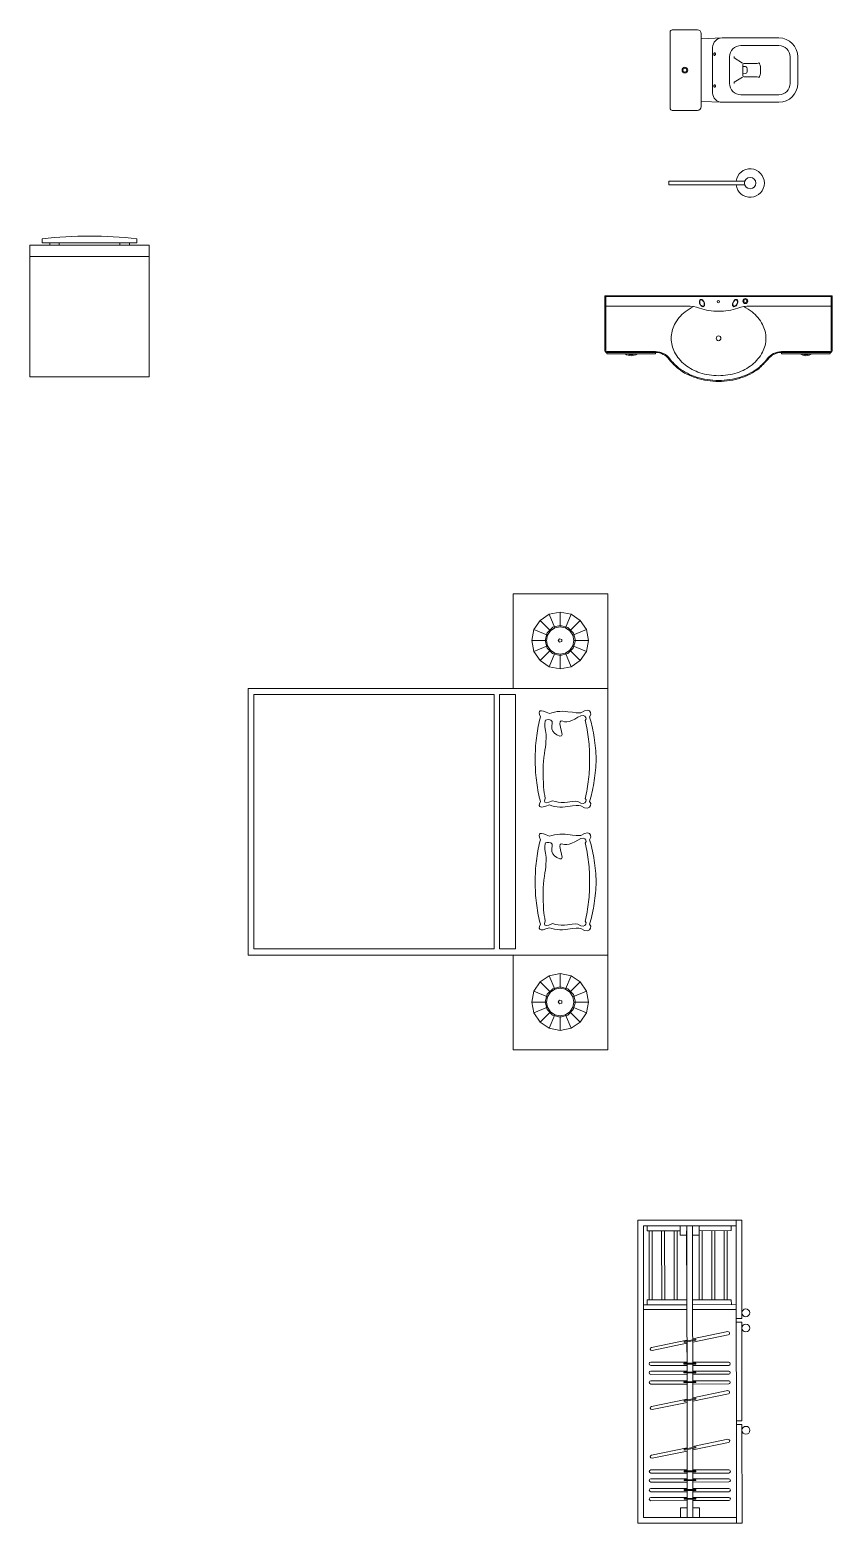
# Model space of a CAD drawing. Header units: centimetres. Extents: x 35234 to 67506, y -7058 to -4021.
# Drawn here: x 51433 to 51857, y -6113 to -5324 of the extents above; entities that cross this region are included whole.
import ezdxf

# ---------------------------------------------------------------- set-up
doc = ezdxf.new("R2010")
doc.units = ezdxf.units.CM
doc.header["$LTSCALE"] = 0.3
doc.layers.add('Blocos', color=242, linetype='Continuous', lineweight=5)

# ---------------------------------------------------------------- blocks, each defined once
blk = doc.blocks.new('geladeira')
at = {"layer": 'Blocos'}
for p, q in [((-25, 72.78), (-25, 70.78)), ((25, 70.78), (25, 72.78)), ((-21, 69.5), (-31.55, 69.5)), ((-31.55, 69.5), (-31.55, 0)), ((31.55, 63.5), (-31.55, 63.5)), ((-25, 70.78), (-21, 70.78)), ((-16, 70.78), (-21, 70.78)), ((-21, 70.78), (-21, 69.5)), ((-16, 69.5), (-21, 69.5)), ((-16, 69.5), (-16, 70.78)), ((-16, 70.78), (16, 70.78)), ((16, 69.5), (-16, 69.5)), ((21, 70.78), (16, 70.78)), ((16, 70.78), (16, 69.5)), ((21, 69.5), (16, 69.5)), ((21, 69.5), (21, 70.78)), ((21, 70.78), (25, 70.78)), ((31.55, 69.5), (21, 69.5)), ((31.55, 0), (31.55, 69.5)), ((-31.55, 0), (31.55, 0))]:
    blk.add_line(p, q, dxfattribs=at)
blk.add_arc((0, -134.84), 209.12, 83.134, 96.866, dxfattribs=at)
blk = doc.blocks.new('pia_banheiro')
at = {"layer": 'Blocos'}
for p, q in [((-60, -29), (-60, 0)), ((-60, 0), (60, 0)), ((60, 0), (60, -29)), ((-59.5, -29), (-59.5, -0.5)), ((-59.5, -0.5), (59.5, -0.5)), ((-59.5, -5.5), (-16.56, -5.5)), ((16.56, -5.5), (59.5, -5.5)), ((59.5, -29), (59.5, -0.5)), ((-59, -29.5), (-33.32, -29.5)), ((-59, -30), (-33.32, -30)), ((-59, -30.7), (-59, -30)), ((-49.3, -30.7), (-59, -30.7)), ((-49.3, -30.7), (-48.32, -30.7)), ((-48.32, -30.7), (-44, -30.7)), ((-44, -30.7), (-43.02, -30.7)), ((-33.32, -30.7), (-43.02, -30.7)), ((-33.32, -30), (-33.32, -30.7)), ((33.32, -29.5), (59, -29.5)), ((33.32, -30.7), (33.32, -30)), ((33.32, -30), (59, -30)), ((43.02, -30.7), (33.32, -30.7)), ((43.02, -30.7), (44, -30.7)), ((44, -30.7), (48.32, -30.7)), ((48.32, -30.7), (49.3, -30.7)), ((59, -30.7), (49.3, -30.7)), ((59, -30), (59, -30.7))]:
    blk.add_line(p, q, dxfattribs=at)
for centre, radius in [((-0.14, -3.19), 0.653), ((14.15, -2.83), 1.31), ((14.15, -2.83), 0.805), ((0, -22.5), 1.25)]:
    blk.add_circle(centre, radius, dxfattribs=at)
for centre, radius, start, end in [((-1.9, -28.54), 25.47, 116.59333, 128.28041), ((-16.56, -25.5), 20, 71.27584, 90), ((-7.89, -3.21), 2.26, 172.93352, 190.08686), ((-8.65, -3.12), 1.5, 148.49976, 172.93352), ((0, 23.35), 31.58, 251.27584, 270), ((-6.84, -3.02), 3.33, 190.08686, 204.21011), ((-7.89, -3.21), 2.06, 172.93352, 190.08686), ((-8.65, -3.12), 1.3, 148.49976, 172.93352), ((-9.27, -2.74), 0.772, 114.21011, 148.49976), ((-6.84, -3.02), 3.13, 190.08686, 204.21011), ((-6.84, -3.02), 3.33, 204.21011, 218.33336), ((-9.27, -2.74), 0.572, 114.21011, 148.49976), ((-6.84, -3.02), 3.13, 204.21011, 218.33336), ((-9.27, -2.74), 0.772, 79.92046, 114.21011), ((-9.27, -2.74), 0.572, 79.92046, 114.21011), ((-7.68, -3.69), 2.26, 218.33336, 235.4867), ((-7.68, -3.69), 2.06, 218.33336, 235.4867), ((-9.4, -3.45), 1.3, 55.4867, 79.92046), ((-9.4, -3.45), 1.5, 55.4867, 79.92046), ((-8.11, -4.31), 1.5, 235.4867, 259.92046), ((-8.11, -4.31), 1.3, 235.4867, 259.92046), ((-9.83, -4.08), 2.06, 38.33336, 55.4867), ((-9.83, -4.08), 2.26, 38.33336, 55.4867), ((-8.24, -5.03), 0.772, 259.92046, 294.21011), ((-8.24, -5.03), 0.572, 259.92046, 294.21011), ((-10.67, -4.74), 3.13, 24.21011, 38.33336), ((-10.67, -4.74), 3.33, 24.21011, 38.33336), ((-8.24, -5.03), 0.572, 294.21011, 328.49976), ((-8.24, -5.03), 0.772, 294.21011, 328.49976), ((-10.67, -4.74), 3.13, 10.08686, 24.21011), ((-8.86, -4.65), 1.3, 328.49976, 352.93352), ((-10.67, -4.74), 3.33, 10.08686, 24.21011), ((-9.62, -4.56), 2.06, 352.93352, 10.08686), ((-8.86, -4.65), 1.5, 328.49976, 352.93352), ((-9.62, -4.56), 2.26, 352.93352, 10.08686), ((0, 23.35), 31.58, 270, 288.72416), ((9.62, -4.56), 2.26, 169.91314, 187.06648), ((8.86, -4.65), 1.5, 187.06648, 211.50024), ((10.67, -4.74), 3.33, 155.78989, 169.91314), ((9.62, -4.56), 2.06, 169.91314, 187.06648), ((8.86, -4.65), 1.3, 187.06648, 211.50024), ((8.24, -5.03), 0.772, 211.50024, 245.78989), ((10.67, -4.74), 3.13, 155.78989, 169.91314), ((10.67, -4.74), 3.33, 141.66664, 155.78989), ((8.24, -5.03), 0.572, 211.50024, 245.78989), ((10.67, -4.74), 3.13, 141.66664, 155.78989), ((8.24, -5.03), 0.772, 245.78989, 280.07954), ((8.24, -5.03), 0.572, 245.78989, 280.07954), ((9.83, -4.08), 2.26, 124.5133, 141.66664), ((9.83, -4.08), 2.06, 124.5133, 141.66664), ((8.11, -4.31), 1.3, 280.07954, 304.5133), ((8.11, -4.31), 1.5, 280.07954, 304.5133), ((9.4, -3.45), 1.5, 100.07954, 124.5133), ((9.4, -3.45), 1.3, 100.07954, 124.5133), ((7.68, -3.69), 2.06, 304.5133, 321.66664), ((7.68, -3.69), 2.26, 304.5133, 321.66664), ((9.27, -2.74), 0.772, 65.78989, 100.07954), ((9.27, -2.74), 0.572, 65.78989, 100.07954), ((6.84, -3.02), 3.13, 321.66664, 335.78989), ((6.84, -3.02), 3.33, 321.66664, 335.78989), ((9.27, -2.74), 0.572, 31.50024, 65.78989), ((9.27, -2.74), 0.772, 31.50024, 65.78989), ((6.84, -3.02), 3.13, 335.78989, 349.91314), ((8.65, -3.12), 1.3, 7.06648, 31.50024), ((6.84, -3.02), 3.33, 335.78989, 349.91314), ((7.89, -3.21), 2.06, 349.91314, 7.06648), ((8.65, -3.12), 1.5, 7.06648, 31.50024), ((7.89, -3.21), 2.26, 349.91314, 7.06648), ((16.56, -25.5), 20, 90, 108.72416), ((1.9, -28.54), 25.47, 51.71959, 63.40667), ((-9.29, -22.5), 15.71, 152.30708, 180), ((-4.81, -24.85), 20.77, 128.28041, 152.30708), ((4.81, -24.85), 20.77, 27.69292, 51.71959), ((9.29, -22.5), 15.71, 0, 27.69292), ((-9.29, -22.5), 15.71, 180, 207.69292), ((9.29, -22.5), 15.71, 332.30708, 0), ((-59, -29), 1, 180, 270), ((-59, -29), 0.5, 180, 270), ((-46.16, -26.27), 5.43, 234.67414, 305.32586), ((-46.16, -26.28), 4.92, 243.95602, 296.04398), ((-33.32, -39), 9.5, 36.44504, 90), ((-33.32, -39), 9, 36.44504, 90), ((-4.81, -20.15), 20.77, 207.69292, 231.71959), ((4.81, -20.15), 20.77, 308.28041, 332.30708), ((33.32, -39), 9.5, 90, 143.55496), ((33.32, -39), 9, 90, 143.55496), ((46.16, -26.24), 5.45, 234.87015, 305.12985), ((46.16, -26.28), 4.92, 243.95602, 296.04398), ((59, -29), 1, 270, 0), ((59, -29), 0.5, 270, 0), ((-4.41, -17.13), 27.25, 217.32816, 231.94241), ((-6.51, -19.2), 23.83, 216.44504, 232.82553), ((-4.2, -17.16), 27.35, 231.54883, 253.83845), ((-2.57, -14), 30.35, 232.82553, 252.56175), ((-1.9, -16.46), 25.47, 231.71959, 251.89762), ((1.9, -16.46), 25.47, 288.10238, 308.28041), ((2.57, -14), 30.35, 287.43825, 307.17447), ((3.03, -14.9), 29.86, 287.10872, 307.504), ((6.51, -19.2), 23.83, 307.17447, 323.55496), ((-180, 164.96), 286.21, 314.67078, 316.05865), ((0, -5.82), 39.43, 252.56175, 270), ((0, -5.82), 38.93, 252.56175, 270), ((0, -10.65), 31.58, 251.89762, 270), ((0, -10.65), 31.58, 270, 288.10238), ((0, -5.82), 38.93, 270, 287.43825), ((0.15, -6.8), 38.45, 269.77463, 287.66362)]:
    blk.add_arc(centre, radius, start, end, dxfattribs=at)
blk = doc.blocks.new('chuveiro')
at = {"layer": 'Blocos'}
for p, q in [((35.57, 1), (0, 1)), ((0, 1), (0, -1)), ((35.57, 1), (40.17, 1)), ((0, -1), (35.57, -1)), ((35.57, -1), (40.17, -1))]:
    blk.add_line(p, q, dxfattribs=at)
blk.add_circle((43, 0), 3, dxfattribs=at)
blk.add_arc((43, 0), 7.5, 187.66226, 172.33774, dxfattribs=at)
blk = doc.blocks.new('vaso_sanitário')
at = {"layer": 'Blocos'}
for p, q in [((0, 20.05), (0, -20.05)), ((14.5, 21.25), (1.2, 21.25)), ((16.5, 19.25), (16.5, -19.25)), ((16.5, 16.51), (27.5, 17)), ((27.5, 17), (57.5, 17)), ((22.5, 0), (22.5, 12)), ((37.5, 13), (57.5, 13)), ((22.5, 0), (22.5, -12)), ((31.5, 0), (31.5, 7)), ((31.5, 0), (31.5, -7)), ((33.88, 6.44), (33.88, 7.13)), ((38.27, 3.68), (33.88, 6.44)), ((38.46, 0), (38.46, 2.98)), ((39.96, 1.86), (38.46, 1.98)), ((38.46, 0), (38.46, -2.98)), ((45.47, 3.48), (38.96, 3.48)), ((63.5, 7), (63.5, 0)), ((63.5, -7), (63.5, 0)), ((67.5, 7), (67.5, 0)), ((67.5, -7), (67.5, 0)), ((38.27, -3.68), (33.88, -6.44)), ((33.88, -6.44), (33.88, -7.13)), ((39.96, -1.86), (38.46, -1.98)), ((45.47, -3.48), (38.96, -3.48)), ((37.5, -13), (57.5, -13)), ((14.5, -21.25), (1.2, -21.25)), ((16.5, -16.51), (27.5, -17)), ((27.5, -17), (57.5, -17))]:
    blk.add_line(p, q, dxfattribs=at)
for radius in [1.5, 1]:
    blk.add_circle((7.85, 0), radius, dxfattribs=at)
for centre, radius, start, end in [((1.2, 20.05), 1.2, 90, 180), ((14.5, 19.25), 2, 0, 90), ((27.5, 12), 5, 90, 180), ((57.5, 7), 10, 0, 90), ((24.1, 8.44), 0.967, 164.56292, 180), ((24.1, 8.44), 0.967, 180, 195.43708), ((23.84, 8.51), 0.694, 146.30994, 164.56292), ((23.84, 8.36), 0.694, 195.43708, 213.69006), ((23.67, 8.62), 0.493, 121.85353, 146.30994), ((23.67, 8.25), 0.493, 213.69006, 238.14647), ((23.57, 8.79), 0.294, 90, 121.85353), ((23.57, 8.79), 0.294, 58.14647, 90), ((23.46, 8.62), 0.493, 33.69006, 58.14647), ((23.46, 8.25), 0.493, 301.85353, 326.30994), ((23.29, 8.51), 0.694, 15.43708, 33.69006), ((23.29, 8.36), 0.694, 326.30994, 344.56292), ((23.03, 8.44), 0.967, 0, 15.43708), ((23.03, 8.44), 0.967, 344.56292, 360), ((37.5, 7), 6, 90, 180), ((57.5, 7), 6, 0, 90), ((23.57, 8.08), 0.294, 238.14647, 270), ((23.57, 8.08), 0.294, 270, 301.85353), ((38.96, 2.98), 0.5, 90, 180), ((39.87, 1.19), 0.67, 14.1141, 81.87895), ((35.32, -0.45), 5.5, 4.68496, 19.1599), ((35.32, 0.45), 5.5, 340.8401, 355.31504), ((45.3, 6.95), 3.47, 272.82366, 292.69005), ((46.83, 3.29), 0.5, 13.94246, 112.69005), ((36.28, -0.19), 11.61, 0.91585, 18.02033), ((36.28, 0.19), 11.61, 341.97967, 359.08415), ((23.67, -8.25), 0.493, 121.85353, 146.30994), ((23.57, -8.08), 0.294, 90, 121.85353), ((23.57, -8.08), 0.294, 58.14647, 90), ((23.46, -8.25), 0.493, 33.69006, 58.14647), ((37.5, -7), 6, 180, 270), ((38.96, -2.98), 0.5, 180, 270), ((39.87, -1.19), 0.67, 278.12105, 345.8859), ((45.3, -6.95), 3.47, 67.30995, 87.17634), ((46.83, -3.29), 0.5, 247.30995, 346.05754), ((57.5, -7), 10, 270, 0), ((57.5, -7), 6, 270, 0), ((27.5, -12), 5, 180, 270), ((24.1, -8.44), 0.967, 164.56292, 180), ((24.1, -8.44), 0.967, 180, 195.43708), ((23.84, -8.36), 0.694, 146.30994, 164.56292), ((23.84, -8.51), 0.694, 195.43708, 213.69006), ((23.67, -8.62), 0.493, 213.69006, 238.14647), ((23.57, -8.79), 0.294, 238.14647, 270), ((23.57, -8.79), 0.294, 270, 301.85353), ((23.46, -8.62), 0.493, 301.85353, 326.30994), ((23.29, -8.36), 0.694, 15.43708, 33.69006), ((23.29, -8.51), 0.694, 326.30994, 344.56292), ((23.03, -8.44), 0.967, 0, 15.43708), ((23.03, -8.44), 0.967, 344.56292, 360), ((1.2, -20.05), 1.2, 180, 270), ((14.5, -19.25), 2, 270, 0)]:
    blk.add_arc(centre, radius, start, end, dxfattribs=at)
blk = doc.blocks.new('cama_casal')
at = {"layer": 'Blocos'}
for p, q in [((-50, 120.45), (-50, 70.45)), ((0, 120.45), (-50, 120.45)), ((0, 70.45), (0, 120.45)), ((-190, 70.45), (0, 70.45)), ((-190, -70.45), (-190, 70.45)), ((-60.04, 67.14), (-186.94, 67.14)), ((-186.94, 67.14), (-186.94, -67.14)), ((-60.04, -67.14), (-60.04, 67.14)), ((-48.73, 67.14), (-57.17, 67.14)), ((-57.17, 67.14), (-57.17, -67.14)), ((-50, 70.45), (0, 70.45)), ((-48.73, -67.14), (-48.73, 67.14)), ((0, 70.45), (0, -70.45)), ((-36.07, 58.2), (-36.21, 57.55)), ((-36.21, 57.55), (-36.03, 56.61)), ((-35.64, 58.57), (-36.07, 58.2)), ((-36.03, 56.61), (-35.55, 55.37)), ((-35.55, 55.37), (-35.86, 54.19)), ((-34.89, 58.65), (-35.64, 58.57)), ((-33.84, 58.44), (-34.89, 58.65)), ((-32.47, 57.95), (-33.84, 58.44)), ((-30.8, 57.18), (-32.47, 57.95)), ((-29.48, 57.61), (-30.8, 57.18)), ((-28.13, 57.95), (-29.48, 57.61)), ((-26.76, 58.18), (-28.13, 57.95)), ((-25.36, 58.31), (-26.76, 58.18)), ((-23.93, 58.35), (-25.36, 58.31)), ((-22.48, 58.28), (-23.93, 58.35)), ((-20.99, 58.12), (-22.48, 58.28)), ((-18.6, 57.8), (-20.99, 58.12)), ((-16.67, 57.6), (-18.6, 57.8)), ((-15.18, 57.52), (-16.67, 57.6)), ((-15.74, 55.18), (-14.2, 56)), ((-14.12, 57.56), (-15.18, 57.52)), ((-14.2, 56), (-12.95, 56.2)), ((-12.25, 58.66), (-14.12, 57.56)), ((-12.95, 56.2), (-12, 55.81)), ((-10.75, 58.99), (-12.25, 58.66)), ((-12, 55.81), (-11.48, 55.13)), ((-9.62, 58.56), (-10.75, 58.99)), ((-9.02, 57.69), (-9.62, 58.56)), ((-9.56, 55.37), (-8.99, 56.61)), ((-9.23, 54.25), (-9.56, 55.37)), ((-8.99, 56.61), (-9.02, 57.69)), ((-37.14, 48.05), (-37.34, 46.77)), ((-36.92, 49.31), (-37.14, 48.05)), ((-36.68, 50.56), (-36.92, 49.31)), ((-36.43, 51.79), (-36.68, 50.56)), ((-36.15, 53), (-36.43, 51.79)), ((-35.86, 54.19), (-36.15, 53)), ((-33.22, 51.81), (-32.99, 53.18)), ((-33.17, 50.16), (-33.22, 51.81)), ((-32.86, 48.25), (-33.17, 50.16)), ((-32.99, 53.18), (-32.78, 53.67)), ((-32.55, 46.18), (-32.86, 48.25)), ((-32.78, 53.67), (-32.14, 53.9)), ((-32.14, 53.9), (-31.05, 53.93)), ((-31.05, 53.93), (-30.02, 53.64)), ((-30.02, 53.64), (-29.42, 53.02)), ((-29.3, 52.06), (-29.56, 50.53)), ((-29.56, 50.53), (-29.45, 49.16)), ((-29.45, 49.16), (-28.97, 47.94)), ((-29.42, 53.02), (-29.3, 52.06)), ((-28.97, 47.94), (-28.1, 46.87)), ((-25.24, 51.7), (-25.11, 52.78)), ((-25, 50), (-25.24, 51.7)), ((-25.11, 52.78), (-24.61, 53.23)), ((-24.37, 47.68), (-25, 50)), ((-24.61, 53.23), (-23.74, 53.06)), ((-24.11, 46.14), (-24.37, 47.68)), ((-23.74, 53.06), (-22.79, 52.8)), ((-22.79, 52.8), (-21.68, 52.79)), ((-21.68, 52.79), (-20.42, 53.02)), ((-20.42, 53.02), (-19.01, 53.49)), ((-19.01, 53.49), (-17.45, 54.21)), ((-17.45, 54.21), (-15.74, 55.18)), ((-11.45, 54.36), (-11.93, 53.56)), ((-11.93, 53.56), (-11.64, 52.33)), ((-11.64, 52.33), (-11.36, 51.11)), ((-11.48, 55.13), (-11.45, 54.36)), ((-11.36, 51.11), (-11.11, 49.87)), ((-11.11, 49.87), (-10.88, 48.62)), ((-10.88, 48.62), (-10.66, 47.37)), ((-10.66, 47.37), (-10.47, 46.11)), ((-8.91, 53.11), (-9.23, 54.25)), ((-8.6, 51.95), (-8.91, 53.11)), ((-8.32, 50.76), (-8.6, 51.95)), ((-8.05, 49.55), (-8.32, 50.76)), ((-7.79, 48.31), (-8.05, 49.55)), ((-7.55, 47.05), (-7.79, 48.31)), ((-38.06, 40.13), (-38.14, 38.75)), ((-37.95, 41.49), (-38.06, 40.13)), ((-37.83, 42.84), (-37.95, 41.49)), ((-37.68, 44.17), (-37.83, 42.84)), ((-37.52, 45.48), (-37.68, 44.17)), ((-37.34, 46.77), (-37.52, 45.48)), ((-33.13, 37.82), (-32.9, 39.44)), ((-32.9, 39.44), (-32.73, 40.96)), ((-32.73, 40.96), (-32.61, 42.37)), ((-32.61, 42.37), (-32.47, 44.23)), ((-32.47, 44.23), (-32.55, 46.18)), ((-28.1, 46.87), (-26.87, 45.93)), ((-26.87, 45.93), (-25.37, 45.27)), ((-25.37, 45.27), (-24.45, 45.33)), ((-24.45, 45.33), (-24.11, 46.14)), ((-10.47, 46.11), (-10.29, 44.84)), ((-10.29, 44.84), (-10.14, 43.57)), ((-10.14, 43.57), (-10, 42.28)), ((-10, 42.28), (-9.88, 40.99)), ((-9.88, 40.99), (-9.78, 39.69)), ((-9.78, 39.69), (-9.7, 38.38)), ((-7.33, 45.76), (-7.55, 47.05)), ((-7.12, 44.45), (-7.33, 45.76)), ((-6.93, 43.11), (-7.12, 44.45)), ((-6.76, 41.75), (-6.93, 43.11)), ((-6.6, 40.36), (-6.76, 41.75)), ((-6.46, 38.95), (-6.6, 40.36)), ((-38.29, 34.51), (-38.3, 33.06)), ((-38.3, 33.06), (-38.29, 31.61)), ((-38.26, 35.94), (-38.29, 34.51)), ((-38.29, 31.61), (-38.26, 30.17)), ((-38.21, 37.35), (-38.26, 35.94)), ((-38.14, 38.75), (-38.21, 37.35)), ((-34.05, 30.13), (-33.99, 31.92)), ((-33.99, 31.92), (-33.78, 33.92)), ((-33.78, 33.92), (-33.43, 36.13)), ((-33.43, 36.13), (-33.13, 37.82)), ((-9.7, 38.38), (-9.64, 37.07)), ((-9.64, 37.07), (-9.59, 35.74)), ((-9.59, 35.74), (-9.57, 34.41)), ((-9.57, 31.71), (-9.59, 30.36)), ((-9.57, 34.41), (-9.56, 33.06)), ((-9.56, 33.06), (-9.57, 31.71)), ((-6.33, 37.52), (-6.46, 38.95)), ((-6.23, 36.06), (-6.33, 37.52)), ((-6.13, 34.57), (-6.23, 36.06)), ((-6.23, 30.09), (-6.13, 31.57)), ((-6.06, 33.06), (-6.13, 34.57)), ((-6.13, 31.57), (-6.06, 33.06)), ((-38.26, 30.17), (-38.21, 28.75)), ((-38.21, 28.75), (-38.14, 27.34)), ((-38.14, 27.34), (-38.06, 25.96)), ((-38.06, 25.96), (-37.95, 24.59)), ((-37.95, 24.59), (-37.83, 23.24)), ((-34.05, 28.55), (-34.05, 30.13)), ((-34.05, 27), (-34.05, 28.55)), ((-34.04, 25.49), (-34.05, 27)), ((-34.03, 24), (-34.04, 25.49)), ((-34.01, 22.55), (-34.03, 24)), ((-10, 23.76), (-10.14, 22.46)), ((-9.88, 25.06), (-10, 23.76)), ((-9.78, 26.38), (-9.88, 25.06)), ((-9.7, 27.7), (-9.78, 26.38)), ((-9.64, 29.03), (-9.7, 27.7)), ((-9.59, 30.36), (-9.64, 29.03)), ((-6.93, 23.06), (-6.76, 24.42)), ((-6.76, 24.42), (-6.6, 25.8)), ((-6.6, 25.8), (-6.46, 27.21)), ((-6.46, 27.21), (-6.33, 28.64)), ((-6.33, 28.64), (-6.23, 30.09)), ((-37.83, 23.24), (-37.68, 21.91)), ((-37.68, 21.91), (-37.52, 20.59)), ((-37.52, 20.59), (-37.34, 19.29)), ((-37.34, 19.29), (-37.14, 18.02)), ((-37.14, 18.02), (-36.92, 16.75)), ((-36.92, 16.75), (-36.68, 15.51)), ((-33.99, 21.13), (-34.01, 22.55)), ((-33.94, 19.71), (-33.99, 21.13)), ((-33.84, 18.28), (-33.94, 19.71)), ((-33.7, 16.82), (-33.84, 18.28)), ((-33.51, 15.34), (-33.7, 16.82)), ((-11.11, 16.07), (-11.36, 14.82)), ((-10.88, 17.34), (-11.11, 16.07)), ((-10.66, 18.61), (-10.88, 17.34)), ((-10.47, 19.88), (-10.66, 18.61)), ((-10.29, 21.17), (-10.47, 19.88)), ((-10.14, 22.46), (-10.29, 21.17)), ((-8.32, 15.37), (-8.05, 16.6)), ((-8.05, 16.6), (-7.79, 17.84)), ((-7.79, 17.84), (-7.55, 19.11)), ((-7.55, 19.11), (-7.33, 20.41)), ((-7.33, 20.41), (-7.12, 21.72)), ((-7.12, 21.72), (-6.93, 23.06)), ((-36.68, 15.51), (-36.43, 14.28)), ((-36.43, 14.28), (-36.15, 13.07)), ((-36.15, 13.07), (-35.86, 11.87)), ((-36.03, 9.49), (-36.12, 8.6)), ((-36.12, 8.6), (-35.83, 8.04)), ((-35.55, 10.7), (-36.03, 9.49)), ((-35.86, 11.87), (-35.55, 10.7)), ((-35.83, 8.04), (-35.16, 7.78)), ((-34.09, 7.84), (-32.64, 8.21)), ((-33.28, 13.84), (-33.51, 15.34)), ((-33.35, 11.04), (-32.99, 12.32)), ((-33.15, 10.29), (-33.35, 11.04)), ((-32.99, 12.32), (-33.28, 13.84)), ((-32.38, 10.04), (-33.15, 10.29)), ((-32.64, 8.21), (-30.8, 8.88)), ((-31.04, 10.31), (-32.38, 10.04)), ((-29.12, 11.07), (-31.04, 10.31)), ((-30.8, 8.88), (-29.48, 8.46)), ((-30.8, 8.88), (-30.8, 8.88)), ((-29.48, 8.46), (-28.13, 8.13)), ((-27.63, 10.63), (-29.12, 11.07)), ((-28.13, 8.13), (-26.76, 7.92)), ((-26.1, 10.35), (-27.63, 10.63)), ((-26.76, 7.92), (-25.36, 7.8)), ((-24.53, 10.23), (-26.1, 10.35)), ((-22.91, 10.26), (-24.53, 10.23)), ((-21.24, 10.45), (-22.91, 10.26)), ((-22.48, 7.88), (-20.99, 8.07)), ((-18.76, 10.76), (-21.24, 10.45)), ((-20.99, 8.07), (-18.6, 8.39)), ((-16.93, 10.84), (-18.76, 10.76)), ((-18.6, 8.39), (-16.67, 8.57)), ((-15.74, 10.7), (-16.93, 10.84)), ((-16.67, 8.57), (-15.18, 8.62)), ((-14.2, 9.91), (-15.74, 10.7)), ((-15.18, 8.62), (-14.12, 8.51)), ((-12.95, 9.69), (-14.2, 9.91)), ((-14.12, 8.51), (-12.25, 7.45)), ((-12, 10.07), (-12.95, 9.69)), ((-11.48, 10.78), (-12, 10.07)), ((-11.64, 13.57), (-11.93, 12.32)), ((-11.93, 12.32), (-11.45, 11.53)), ((-11.36, 14.82), (-11.64, 13.57)), ((-11.45, 11.53), (-11.48, 10.78)), ((-9.62, 7.7), (-9.02, 8.63)), ((-9.56, 10.7), (-9.23, 11.83)), ((-8.99, 9.64), (-9.56, 10.7)), ((-9.23, 11.83), (-8.91, 12.99)), ((-9.02, 8.63), (-8.99, 9.64)), ((-8.91, 12.99), (-8.6, 14.17)), ((-8.6, 14.17), (-8.32, 15.37)), ((-35.16, 7.78), (-34.09, 7.84)), ((-25.36, 7.8), (-23.93, 7.79)), ((-23.93, 7.79), (-22.48, 7.88)), ((-12.25, 7.45), (-10.75, 7.17)), ((-10.75, 7.17), (-9.62, 7.7)), ((-36.07, -6.6), (-36.21, -7.26)), ((-36.21, -7.26), (-36.03, -8.2)), ((-35.64, -6.24), (-36.07, -6.6)), ((-34.89, -6.16), (-35.64, -6.24)), ((-33.84, -6.36), (-34.89, -6.16)), ((-32.47, -6.85), (-33.84, -6.36)), ((-30.8, -7.63), (-32.47, -6.85)), ((-29.48, -7.2), (-30.8, -7.63)), ((-28.13, -6.86), (-29.48, -7.2)), ((-26.76, -6.63), (-28.13, -6.86)), ((-25.36, -6.5), (-26.76, -6.63)), ((-23.93, -6.46), (-25.36, -6.5)), ((-22.48, -6.53), (-23.93, -6.46)), ((-20.99, -6.69), (-22.48, -6.53)), ((-18.6, -7.01), (-20.99, -6.69)), ((-16.67, -7.21), (-18.6, -7.01)), ((-15.18, -7.29), (-16.67, -7.21)), ((-14.12, -7.25), (-15.18, -7.29)), ((-12.25, -6.15), (-14.12, -7.25)), ((-10.75, -5.82), (-12.25, -6.15)), ((-9.62, -6.25), (-10.75, -5.82)), ((-9.02, -7.12), (-9.62, -6.25)), ((-8.99, -8.2), (-9.02, -7.12)), ((-36.92, -15.49), (-37.14, -16.76)), ((-36.68, -14.25), (-36.92, -15.49)), ((-36.43, -13.02), (-36.68, -14.25)), ((-36.15, -11.81), (-36.43, -13.02)), ((-35.86, -10.62), (-36.15, -11.81)), ((-36.03, -8.2), (-35.55, -9.44)), ((-35.55, -9.44), (-35.86, -10.62)), ((-33.22, -13), (-32.99, -11.63)), ((-33.17, -14.64), (-33.22, -13)), ((-32.86, -16.56), (-33.17, -14.64)), ((-32.99, -11.63), (-32.78, -11.14)), ((-32.78, -11.14), (-32.14, -10.9)), ((-32.14, -10.9), (-31.05, -10.88)), ((-31.05, -10.88), (-30.02, -11.17)), ((-30.02, -11.17), (-29.42, -11.79)), ((-29.3, -12.75), (-29.56, -14.28)), ((-29.56, -14.28), (-29.45, -15.65)), ((-29.45, -15.65), (-28.97, -16.87)), ((-29.42, -11.79), (-29.3, -12.75)), ((-25.24, -13.11), (-25.11, -12.03)), ((-25, -14.81), (-25.24, -13.11)), ((-25.11, -12.03), (-24.61, -11.58)), ((-24.37, -17.12), (-25, -14.81)), ((-24.61, -11.58), (-23.74, -11.75)), ((-23.74, -11.75), (-22.79, -12.01)), ((-22.79, -12.01), (-21.68, -12.02)), ((-21.68, -12.02), (-20.42, -11.79)), ((-20.42, -11.79), (-19.01, -11.32)), ((-19.01, -11.32), (-17.45, -10.6)), ((-17.45, -10.6), (-15.74, -9.63)), ((-15.74, -9.63), (-14.2, -8.81)), ((-14.2, -8.81), (-12.95, -8.61)), ((-12.95, -8.61), (-12, -9)), ((-12, -9), (-11.48, -9.68)), ((-11.45, -10.45), (-11.93, -11.25)), ((-11.93, -11.25), (-11.64, -12.47)), ((-11.64, -12.47), (-11.36, -13.7)), ((-11.48, -9.68), (-11.45, -10.45)), ((-11.36, -13.7), (-11.11, -14.94)), ((-11.11, -14.94), (-10.88, -16.18)), ((-9.56, -9.44), (-8.99, -8.2)), ((-9.23, -10.55), (-9.56, -9.44)), ((-8.91, -11.69), (-9.23, -10.55)), ((-8.6, -12.86), (-8.91, -11.69)), ((-8.32, -14.05), (-8.6, -12.86)), ((-8.05, -15.26), (-8.32, -14.05)), ((-7.79, -16.5), (-8.05, -15.26)), ((-37.95, -23.32), (-38.06, -24.68)), ((-37.83, -21.97), (-37.95, -23.32)), ((-37.68, -20.64), (-37.83, -21.97)), ((-37.52, -19.33), (-37.68, -20.64)), ((-37.34, -18.03), (-37.52, -19.33)), ((-37.14, -16.76), (-37.34, -18.03)), ((-32.55, -18.63), (-32.86, -16.56)), ((-32.73, -23.85), (-32.61, -22.44)), ((-32.61, -22.44), (-32.47, -20.58)), ((-32.47, -20.58), (-32.55, -18.63)), ((-28.97, -16.87), (-28.1, -17.94)), ((-28.1, -17.94), (-26.87, -18.87)), ((-26.87, -18.87), (-25.37, -19.54)), ((-25.37, -19.54), (-24.45, -19.48)), ((-24.45, -19.48), (-24.11, -18.67)), ((-24.11, -18.67), (-24.37, -17.12)), ((-10.88, -16.18), (-10.66, -17.44)), ((-10.66, -17.44), (-10.47, -18.7)), ((-10.47, -18.7), (-10.29, -19.96)), ((-10.29, -19.96), (-10.14, -21.24)), ((-10.14, -21.24), (-10, -22.52)), ((-10, -22.52), (-9.88, -23.82)), ((-7.55, -17.76), (-7.79, -16.5)), ((-7.33, -19.05), (-7.55, -17.76)), ((-7.12, -20.36), (-7.33, -19.05)), ((-6.93, -21.7), (-7.12, -20.36)), ((-6.76, -23.06), (-6.93, -21.7)), ((-6.6, -24.44), (-6.76, -23.06)), ((-38.29, -30.3), (-38.3, -31.74)), ((-38.26, -28.87), (-38.29, -30.3)), ((-38.21, -27.45), (-38.26, -28.87)), ((-38.14, -26.06), (-38.21, -27.45)), ((-38.06, -24.68), (-38.14, -26.06)), ((-33.99, -32.89), (-33.78, -30.89)), ((-33.78, -30.89), (-33.43, -28.68)), ((-33.43, -28.68), (-33.13, -26.99)), ((-33.13, -26.99), (-32.9, -25.37)), ((-32.9, -25.37), (-32.73, -23.85)), ((-9.88, -23.82), (-9.78, -25.12)), ((-9.78, -25.12), (-9.7, -26.43)), ((-9.7, -26.43), (-9.64, -27.74)), ((-9.64, -27.74), (-9.59, -29.07)), ((-9.59, -29.07), (-9.57, -30.4)), ((-9.57, -30.4), (-9.56, -31.74)), ((-6.46, -25.86), (-6.6, -24.44)), ((-6.33, -27.29), (-6.46, -25.86)), ((-6.23, -28.75), (-6.33, -27.29)), ((-6.13, -30.24), (-6.23, -28.75)), ((-6.06, -31.74), (-6.13, -30.24)), ((-38.3, -31.74), (-38.29, -33.2)), ((-38.29, -33.2), (-38.26, -34.64)), ((-38.26, -34.64), (-38.21, -36.06)), ((-38.21, -36.06), (-38.14, -37.47)), ((-38.14, -37.47), (-38.06, -38.85)), ((-38.06, -38.85), (-37.95, -40.22)), ((-34.05, -34.68), (-33.99, -32.89)), ((-34.05, -36.26), (-34.05, -34.68)), ((-34.05, -37.81), (-34.05, -36.26)), ((-34.04, -39.32), (-34.05, -37.81)), ((-34.03, -40.8), (-34.04, -39.32)), ((-9.78, -38.43), (-9.88, -39.75)), ((-9.7, -37.11), (-9.78, -38.43)), ((-9.64, -35.78), (-9.7, -37.11)), ((-9.59, -34.45), (-9.64, -35.78)), ((-9.57, -33.1), (-9.59, -34.45)), ((-9.56, -31.74), (-9.57, -33.1)), ((-6.76, -40.39), (-6.6, -39.01)), ((-6.6, -39.01), (-6.46, -37.6)), ((-6.46, -37.6), (-6.33, -36.17)), ((-6.33, -36.17), (-6.23, -34.72)), ((-6.23, -34.72), (-6.13, -33.24)), ((-6.13, -33.24), (-6.06, -31.74)), ((-37.95, -40.22), (-37.83, -41.57)), ((-37.83, -41.57), (-37.68, -42.9)), ((-37.68, -42.9), (-37.52, -44.22)), ((-37.52, -44.22), (-37.34, -45.51)), ((-37.34, -45.51), (-37.14, -46.79)), ((-37.14, -46.79), (-36.92, -48.06)), ((-34.01, -42.26), (-34.03, -40.8)), ((-33.99, -43.68), (-34.01, -42.26)), ((-33.94, -45.09), (-33.99, -43.68)), ((-33.84, -46.53), (-33.94, -45.09)), ((-33.7, -47.99), (-33.84, -46.53)), ((-10.66, -46.2), (-10.88, -47.47)), ((-10.47, -44.93), (-10.66, -46.2)), ((-10.29, -43.64), (-10.47, -44.93)), ((-10.14, -42.35), (-10.29, -43.64)), ((-10, -41.05), (-10.14, -42.35)), ((-9.88, -39.75), (-10, -41.05)), ((-8.05, -48.21), (-7.79, -46.96)), ((-7.79, -46.96), (-7.55, -45.7)), ((-7.55, -45.7), (-7.33, -44.4)), ((-7.33, -44.4), (-7.12, -43.09)), ((-7.12, -43.09), (-6.93, -41.75)), ((-6.93, -41.75), (-6.76, -40.39)), ((-36.92, -48.06), (-36.68, -49.3)), ((-36.68, -49.3), (-36.43, -50.53)), ((-36.43, -50.53), (-36.15, -51.74)), ((-36.15, -51.74), (-35.86, -52.94)), ((-35.55, -54.11), (-36.03, -55.32)), ((-35.86, -52.94), (-35.55, -54.11)), ((-33.51, -49.47), (-33.7, -47.99)), ((-33.28, -50.97), (-33.51, -49.47)), ((-33.35, -53.76), (-32.99, -52.49)), ((-33.15, -54.52), (-33.35, -53.76)), ((-32.99, -52.49), (-33.28, -50.97)), ((-32.38, -54.76), (-33.15, -54.52)), ((-31.04, -54.5), (-32.38, -54.76)), ((-29.12, -53.74), (-31.04, -54.5)), ((-27.63, -54.18), (-29.12, -53.74)), ((-26.1, -54.46), (-27.63, -54.18)), ((-24.53, -54.58), (-26.1, -54.46)), ((-22.91, -54.55), (-24.53, -54.58)), ((-21.24, -54.36), (-22.91, -54.55)), ((-18.76, -54.05), (-21.24, -54.36)), ((-16.93, -53.97), (-18.76, -54.05)), ((-15.74, -54.11), (-16.93, -53.97)), ((-14.2, -54.9), (-15.74, -54.11)), ((-12.95, -55.12), (-14.2, -54.9)), ((-12, -54.74), (-12.95, -55.12)), ((-11.48, -54.03), (-12, -54.74)), ((-11.64, -51.24), (-11.93, -52.49)), ((-11.93, -52.49), (-11.45, -53.28)), ((-11.36, -49.99), (-11.64, -51.24)), ((-11.45, -53.28), (-11.48, -54.03)), ((-11.11, -48.74), (-11.36, -49.99)), ((-10.88, -47.47), (-11.11, -48.74)), ((-9.56, -54.11), (-9.23, -52.98)), ((-8.99, -55.17), (-9.56, -54.11)), ((-9.23, -52.98), (-8.91, -51.82)), ((-9.02, -56.18), (-8.99, -55.17)), ((-8.91, -51.82), (-8.6, -50.64)), ((-8.6, -50.64), (-8.32, -49.44)), ((-8.32, -49.44), (-8.05, -48.21)), ((-36.03, -55.32), (-36.12, -56.2)), ((-36.12, -56.2), (-35.83, -56.77)), ((-35.83, -56.77), (-35.16, -57.03)), ((-35.16, -57.03), (-34.09, -56.97)), ((-34.09, -56.97), (-32.64, -56.6)), ((-32.64, -56.6), (-30.8, -55.92)), ((-30.8, -55.92), (-30.8, -55.92)), ((-30.8, -55.92), (-29.48, -56.35)), ((-29.48, -56.35), (-28.13, -56.68)), ((-28.13, -56.68), (-26.76, -56.89)), ((-26.76, -56.89), (-25.36, -57.01)), ((-25.36, -57.01), (-23.93, -57.02)), ((-23.93, -57.02), (-22.48, -56.93)), ((-22.48, -56.93), (-20.99, -56.74)), ((-20.99, -56.74), (-18.6, -56.42)), ((-18.6, -56.42), (-16.67, -56.24)), ((-16.67, -56.24), (-15.18, -56.19)), ((-15.18, -56.19), (-14.12, -56.3)), ((-14.12, -56.3), (-12.25, -57.36)), ((-12.25, -57.36), (-10.75, -57.64)), ((-10.75, -57.64), (-9.62, -57.11)), ((-9.62, -57.11), (-9.02, -56.18)), ((0, -70.45), (-190, -70.45)), ((-186.94, -67.14), (-60.04, -67.14)), ((-57.17, -67.14), (-48.73, -67.14)), ((0, -70.45), (-50, -70.45)), ((-50, -70.45), (-50, -120.45)), ((0, -120.45), (0, -70.45)), ((-50, -120.45), (0, -120.45))]:
    blk.add_line(p, q, dxfattribs=at)
for points in [[(-27.88, 102.44, 32.49), (-30.84, 109.59, 18), (-25.1, 110.73, 18), (-25.1, 102.99, 32.49)], [(-25.1, 102.99, 32.49), (-25.1, 110.73, 18), (-30.84, 109.59, 18), (-27.88, 102.44, 32.49)], [(-25.1, 102.99, 32.49), (-25.1, 110.73, 18), (-19.36, 109.59, 18), (-22.32, 102.44, 32.49)], [(-22.32, 102.44, 32.49), (-19.36, 109.59, 18), (-25.1, 110.73, 18), (-25.1, 102.99, 32.49)], [(-31.81, 98.51, 32.49), (-38.96, 101.47, 18), (-35.71, 106.34, 18), (-30.24, 100.87, 32.49)], [(-30.24, 100.87, 32.49), (-35.71, 106.34, 18), (-38.96, 101.47, 18), (-31.81, 98.51, 32.49)], [(-30.24, 100.87, 32.49), (-35.71, 106.34, 18), (-30.84, 109.59, 18), (-27.88, 102.44, 32.49)], [(-27.88, 102.44, 32.49), (-30.84, 109.59, 18), (-35.71, 106.34, 18), (-30.24, 100.87, 32.49)], [(-29.04, 102.69, 3), (-31.99, 99.8, 3), (-31.99, 99.8), (-29.04, 102.69)], [(-25.04, 103.73, 3), (-29.04, 102.69, 3), (-29.04, 102.69), (-25.04, 103.73)], [(-21.06, 102.63, 3), (-25.04, 103.73, 3), (-25.04, 103.73), (-21.06, 102.63)], [(-22.32, 102.44, 32.49), (-19.36, 109.59, 18), (-14.5, 106.34, 18), (-19.97, 100.87, 32.49)], [(-19.97, 100.87, 32.49), (-14.5, 106.34, 18), (-19.36, 109.59, 18), (-22.32, 102.44, 32.49)], [(-18.15, 99.69, 3), (-21.06, 102.63, 3), (-21.06, 102.63), (-18.15, 99.69)], [(-19.97, 100.87, 32.49), (-14.5, 106.34, 18), (-11.24, 101.47, 18), (-18.4, 98.51, 32.49)], [(-18.4, 98.51, 32.49), (-11.24, 101.47, 18), (-14.5, 106.34, 18), (-19.97, 100.87, 32.49)], [(-32.36, 95.73, 32.49), (-40.1, 95.73, 18), (-38.96, 101.47, 18), (-31.81, 98.51, 32.49)], [(-31.81, 98.51, 32.49), (-38.96, 101.47, 18), (-40.1, 95.73, 18), (-32.36, 95.73, 32.49)], [(-31.81, 92.96, 32.49), (-38.96, 89.99, 18), (-40.1, 95.73, 18), (-32.36, 95.73, 32.49)], [(-32.36, 95.73, 32.49), (-40.1, 95.73, 18), (-38.96, 89.99, 18), (-31.81, 92.96, 32.49)], [(-31.99, 99.8, 3), (-33.1, 95.81, 3), (-33.1, 95.81), (-31.99, 99.8)], [(-33.1, 95.81, 3), (-32.03, 91.74, 3), (-32.03, 91.74), (-33.1, 95.81)], [(-25.4, 96.69, 20), (-26.1, 95.74, 20), (-26.1, 95.74, 3), (-25.4, 96.69, 3)], [(-26.1, 95.74, 20), (-25.41, 94.78, 20), (-25.41, 94.78, 3), (-26.1, 95.74, 3)], [(-25.41, 94.78, 20), (-24.3, 95.14, 20), (-24.3, 95.14, 3), (-25.41, 94.78, 3)], [(-24.29, 96.32, 20), (-25.4, 96.69, 20), (-25.4, 96.69, 3), (-24.29, 96.32, 3)], [(-24.3, 95.14, 20), (-24.29, 96.32, 20), (-24.29, 96.32, 3), (-24.3, 95.14, 3)], [(-18.4, 98.51, 32.49), (-11.24, 101.47, 18), (-10.1, 95.73, 18), (-17.84, 95.73, 32.49)], [(-17.84, 95.73, 32.49), (-10.1, 95.73, 18), (-11.24, 101.47, 18), (-18.4, 98.51, 32.49)], [(-17.84, 95.73, 32.49), (-10.1, 95.73, 18), (-11.24, 89.99, 18), (-18.4, 92.96, 32.49)], [(-18.4, 92.96, 32.49), (-11.24, 89.99, 18), (-10.1, 95.73, 18), (-17.84, 95.73, 32.49)], [(-18.19, 91.7, 3), (-17.1, 95.69, 3), (-17.1, 95.69), (-18.19, 91.7)], [(-17.1, 95.69, 3), (-18.15, 99.69, 3), (-18.15, 99.69), (-17.1, 95.69)], [(-30.24, 90.6, 32.49), (-35.71, 85.13, 18), (-38.96, 89.99, 18), (-31.81, 92.96, 32.49)], [(-31.81, 92.96, 32.49), (-38.96, 89.99, 18), (-35.71, 85.13, 18), (-30.24, 90.6, 32.49)], [(-27.88, 89.03, 32.49), (-30.84, 81.88, 18), (-35.71, 85.13, 18), (-30.24, 90.6, 32.49)], [(-30.24, 90.6, 32.49), (-35.71, 85.13, 18), (-30.84, 81.88, 18), (-27.88, 89.03, 32.49)], [(-32.03, 91.74, 3), (-29.11, 88.81, 3), (-29.11, 88.81), (-32.03, 91.74)], [(-25.1, 88.47, 32.49), (-25.1, 80.73, 18), (-30.84, 81.88, 18), (-27.88, 89.03, 32.49)], [(-27.88, 89.03, 32.49), (-30.84, 81.88, 18), (-25.1, 80.73, 18), (-25.1, 88.47, 32.49)], [(-29.11, 88.81, 3), (-25.12, 87.73, 3), (-25.12, 87.73), (-29.11, 88.81)], [(-25.12, 87.73, 3), (-21.13, 88.79, 3), (-21.13, 88.79), (-25.12, 87.73)], [(-22.32, 89.03, 32.49), (-19.36, 81.88, 18), (-25.1, 80.73, 18), (-25.1, 88.47, 32.49)], [(-25.1, 88.47, 32.49), (-25.1, 80.73, 18), (-19.36, 81.88, 18), (-22.32, 89.03, 32.49)], [(-19.97, 90.6, 32.49), (-14.5, 85.13, 18), (-19.36, 81.88, 18), (-22.32, 89.03, 32.49)], [(-22.32, 89.03, 32.49), (-19.36, 81.88, 18), (-14.5, 85.13, 18), (-19.97, 90.6, 32.49)], [(-21.13, 88.79, 3), (-18.19, 91.7, 3), (-18.19, 91.7), (-21.13, 88.79)], [(-18.4, 92.96, 32.49), (-11.24, 89.99, 18), (-14.5, 85.13, 18), (-19.97, 90.6, 32.49)], [(-19.97, 90.6, 32.49), (-14.5, 85.13, 18), (-11.24, 89.99, 18), (-18.4, 92.96, 32.49)], [(-30.24, -90.03, 32.49), (-35.71, -84.55, 18), (-38.96, -89.42, 18), (-31.81, -92.38, 32.49)], [(-31.81, -92.38, 32.49), (-38.96, -89.42, 18), (-35.71, -84.55, 18), (-30.24, -90.03, 32.49)], [(-27.88, -88.45, 32.49), (-30.84, -81.3, 18), (-35.71, -84.55, 18), (-30.24, -90.03, 32.49)], [(-30.24, -90.03, 32.49), (-35.71, -84.55, 18), (-30.84, -81.3, 18), (-27.88, -88.45, 32.49)], [(-25.1, -87.9, 32.49), (-25.1, -80.16, 18), (-30.84, -81.3, 18), (-27.88, -88.45, 32.49)], [(-27.88, -88.45, 32.49), (-30.84, -81.3, 18), (-25.1, -80.16, 18), (-25.1, -87.9, 32.49)], [(-22.32, -88.45, 32.49), (-19.36, -81.3, 18), (-25.1, -80.16, 18), (-25.1, -87.9, 32.49)], [(-25.1, -87.9, 32.49), (-25.1, -80.16, 18), (-19.36, -81.3, 18), (-22.32, -88.45, 32.49)], [(-19.97, -90.03, 32.49), (-14.5, -84.55, 18), (-19.36, -81.3, 18), (-22.32, -88.45, 32.49)], [(-22.32, -88.45, 32.49), (-19.36, -81.3, 18), (-14.5, -84.55, 18), (-19.97, -90.03, 32.49)], [(-18.4, -92.38, 32.49), (-11.24, -89.42, 18), (-14.5, -84.55, 18), (-19.97, -90.03, 32.49)], [(-19.97, -90.03, 32.49), (-14.5, -84.55, 18), (-11.24, -89.42, 18), (-18.4, -92.38, 32.49)], [(-31.81, -92.38, 32.49), (-38.96, -89.42, 18), (-40.1, -95.16, 18), (-32.36, -95.16, 32.49)], [(-32.36, -95.16, 32.49), (-40.1, -95.16, 18), (-38.96, -89.42, 18), (-31.81, -92.38, 32.49)], [(-31.99, -91.1, 3), (-33.1, -95.08, 3), (-33.1, -95.08), (-31.99, -91.1)], [(-29.04, -88.2, 3), (-31.99, -91.1, 3), (-31.99, -91.1), (-29.04, -88.2)], [(-25.04, -87.16, 3), (-29.04, -88.2, 3), (-29.04, -88.2), (-25.04, -87.16)], [(-25.4, -94.21, 20), (-26.1, -95.15, 20), (-26.1, -95.15, 3), (-25.4, -94.21, 3)], [(-24.29, -94.58, 20), (-25.4, -94.21, 20), (-25.4, -94.21, 3), (-24.29, -94.58, 3)], [(-21.06, -88.26, 3), (-25.04, -87.16, 3), (-25.04, -87.16), (-21.06, -88.26)], [(-24.3, -95.75, 20), (-24.29, -94.58, 20), (-24.29, -94.58, 3), (-24.3, -95.75, 3)], [(-18.15, -91.2, 3), (-21.06, -88.26, 3), (-21.06, -88.26), (-18.15, -91.2)], [(-17.84, -95.16, 32.49), (-10.1, -95.16, 18), (-11.24, -89.42, 18), (-18.4, -92.38, 32.49)], [(-18.4, -92.38, 32.49), (-11.24, -89.42, 18), (-10.1, -95.16, 18), (-17.84, -95.16, 32.49)], [(-17.1, -95.2, 3), (-18.15, -91.2, 3), (-18.15, -91.2), (-17.1, -95.2)], [(-32.36, -95.16, 32.49), (-40.1, -95.16, 18), (-38.96, -100.9, 18), (-31.81, -97.94, 32.49)], [(-31.81, -97.94, 32.49), (-38.96, -100.9, 18), (-40.1, -95.16, 18), (-32.36, -95.16, 32.49)], [(-31.81, -97.94, 32.49), (-38.96, -100.9, 18), (-35.71, -105.77, 18), (-30.24, -100.29, 32.49)], [(-30.24, -100.29, 32.49), (-35.71, -105.77, 18), (-38.96, -100.9, 18), (-31.81, -97.94, 32.49)], [(-30.24, -100.29, 32.49), (-35.71, -105.77, 18), (-30.84, -109.02, 18), (-27.88, -101.87, 32.49)], [(-27.88, -101.87, 32.49), (-30.84, -109.02, 18), (-35.71, -105.77, 18), (-30.24, -100.29, 32.49)], [(-33.1, -95.08, 3), (-32.03, -99.16, 3), (-32.03, -99.16), (-33.1, -95.08)], [(-32.03, -99.16, 3), (-29.11, -102.08, 3), (-29.11, -102.08), (-32.03, -99.16)], [(-27.88, -101.87, 32.49), (-30.84, -109.02, 18), (-25.1, -110.16, 18), (-25.1, -102.42, 32.49)], [(-25.1, -102.42, 32.49), (-25.1, -110.16, 18), (-30.84, -109.02, 18), (-27.88, -101.87, 32.49)], [(-29.11, -102.08, 3), (-25.12, -103.16, 3), (-25.12, -103.16), (-29.11, -102.08)], [(-26.1, -95.15, 20), (-25.41, -96.11, 20), (-25.41, -96.11, 3), (-26.1, -95.15, 3)], [(-25.41, -96.11, 20), (-24.3, -95.75, 20), (-24.3, -95.75, 3), (-25.41, -96.11, 3)], [(-25.12, -103.16, 3), (-21.13, -102.1, 3), (-21.13, -102.1), (-25.12, -103.16)], [(-25.1, -102.42, 32.49), (-25.1, -110.16, 18), (-19.36, -109.02, 18), (-22.32, -101.87, 32.49)], [(-22.32, -101.87, 32.49), (-19.36, -109.02, 18), (-25.1, -110.16, 18), (-25.1, -102.42, 32.49)], [(-22.32, -101.87, 32.49), (-19.36, -109.02, 18), (-14.5, -105.77, 18), (-19.97, -100.29, 32.49)], [(-19.97, -100.29, 32.49), (-14.5, -105.77, 18), (-19.36, -109.02, 18), (-22.32, -101.87, 32.49)], [(-21.13, -102.1, 3), (-18.19, -99.19, 3), (-18.19, -99.19), (-21.13, -102.1)], [(-19.97, -100.29, 32.49), (-14.5, -105.77, 18), (-11.24, -100.9, 18), (-18.4, -97.94, 32.49)], [(-18.4, -97.94, 32.49), (-11.24, -100.9, 18), (-14.5, -105.77, 18), (-19.97, -100.29, 32.49)], [(-18.4, -97.94, 32.49), (-11.24, -100.9, 18), (-10.1, -95.16, 18), (-17.84, -95.16, 32.49)], [(-17.84, -95.16, 32.49), (-10.1, -95.16, 18), (-11.24, -100.9, 18), (-18.4, -97.94, 32.49)], [(-18.19, -99.19, 3), (-17.1, -95.2, 3), (-17.1, -95.2), (-18.19, -99.19)]]:
    blk.add_3dface(points, dxfattribs=at)
for points, invisible_edges in [([(-21.06, 102.63, 3), (-21.06, 102.63, 3), (-18.15, 99.69, 3), (-32.03, 91.74, 3)], 13), ([(-29.04, 102.69, 3), (-25.04, 103.73, 3), (-21.06, 102.63, 3), (-31.99, 99.8, 3)], 4), ([(-33.1, 95.81, 3), (-33.1, 95.81, 3), (-31.99, 99.8, 3), (-32.03, 91.74, 3)], 4), ([(-18.15, 99.69, 3), (-18.15, 99.69, 3), (-17.1, 95.69, 3), (-32.03, 91.74, 3)], 13), ([(-17.1, 95.69, 3), (-17.1, 95.69, 3), (-18.19, 91.7, 3), (-32.03, 91.74, 3)], 13), ([(-18.19, 91.7, 3), (-18.19, 91.7, 3), (-21.13, 88.79, 3), (-32.03, 91.74, 3)], 13), ([(-21.13, 88.79, 3), (-21.13, 88.79, 3), (-25.12, 87.73, 3), (-32.03, 91.74, 3)], 13), ([(-25.12, 87.73, 3), (-25.12, 87.73, 3), (-29.11, 88.81, 3), (-32.03, 91.74, 3)], 9), ([(-33.1, -95.08, 3), (-33.1, -95.08, 3), (-31.99, -91.1, 3), (-32.03, -99.16, 3)], 4), ([(-21.06, -88.26, 3), (-21.06, -88.26, 3), (-18.15, -91.2, 3), (-32.03, -99.16, 3)], 13), ([(-18.15, -91.2, 3), (-18.15, -91.2, 3), (-17.1, -95.2, 3), (-32.03, -99.16, 3)], 13), ([(-29.04, -88.2, 3), (-25.04, -87.16, 3), (-21.06, -88.26, 3), (-31.99, -91.1, 3)], 4), ([(-17.1, -95.2, 3), (-17.1, -95.2, 3), (-18.19, -99.19, 3), (-32.03, -99.16, 3)], 13), ([(-25.12, -103.16, 3), (-25.12, -103.16, 3), (-29.11, -102.08, 3), (-32.03, -99.16, 3)], 9), ([(-21.13, -102.1, 3), (-21.13, -102.1, 3), (-25.12, -103.16, 3), (-32.03, -99.16, 3)], 13), ([(-18.19, -99.19, 3), (-18.19, -99.19, 3), (-21.13, -102.1, 3), (-32.03, -99.16, 3)], 13)]:
    blk.add_3dface(points, dxfattribs=dict(at, invisible_edges=invisible_edges))
blk = doc.blocks.new('guarda_roupa')
at = {"layer": 'Blocos'}
for p, q in [((-0.07, 80), (54.93, 80.05)), ((0.07, -80), (-0.07, 80)), ((51.93, 80.05), (52.07, -79.95)), ((54.93, 80.05), (54.98, 28.05)), ((2.93, 77), (51.93, 77.05)), ((3.07, -77), (2.93, 77)), ((4.92, 74.41), (4.92, 77)), ((22.43, 74.42), (4.92, 74.41)), ((6, 37.93), (5.96, 74.41)), ((7.61, 37.93), (7.58, 74.41)), ((12.61, 37.93), (12.58, 74.42)), ((14.22, 37.93), (14.19, 74.42)), ((19.22, 37.94), (19.19, 74.42)), ((20.84, 37.94), (20.81, 74.42)), ((22.44, 72.02), (22.43, 77.02)), ((22.44, 72.02), (25.94, 72.02)), ((25.84, 37.94), (25.81, 74.43)), ((26.04, -40.68), (25.93, 77.02)), ((29.04, -40.06), (28.93, 77.03)), ((28.94, 72.03), (32.44, 72.03)), ((32.45, 37.95), (32.42, 74.43)), ((32.44, 72.03), (32.43, 77.03)), ((49.37, 74.45), (32.43, 74.43)), ((34.07, 37.95), (34.03, 74.43)), ((39.07, 37.95), (39.03, 74.44)), ((40.68, 37.96), (40.65, 74.44)), ((45.68, 37.96), (45.65, 74.44)), ((47.29, 37.96), (47.26, 74.45)), ((49.37, 77.04), (49.37, 74.45)), ((25.97, 35.35), (2.97, 35.33)), ((25.97, 32.75), (2.97, 32.73)), ((25.97, 37.94), (4.95, 37.92)), ((4.96, 35.33), (4.95, 37.92)), ((49.4, 37.96), (28.97, 37.95)), ((51.97, 35.37), (28.97, 35.35)), ((51.97, 32.77), (28.97, 32.75)), ((49.4, 37.96), (49.41, 35.37)), ((51.98, 28.05), (54.98, 28.05)), ((51.98, 26.05), (54.98, 26.05)), ((54.98, 26.05), (55.02, -25.95)), ((7.18, 12.82), (25.99, 16.7)), ((24.42, 15.87), (30.58, 17.13)), ((24.52, 15.38), (24.42, 15.87)), ((30.68, 16.65), (24.52, 15.38)), ((28.98, 17.31), (47.48, 21.12)), ((47.82, 19.45), (28.99, 15.56)), ((29, 4.51), (28.99, 16.3)), ((30.58, 17.13), (30.68, 16.65)), ((25.99, 14.95), (7.53, 11.14)), ((26, 4.51), (25.99, 15.68)), ((6.87, 4.99), (26, 5.01)), ((26, 3.29), (6.87, 3.28)), ((6.87, 0.28), (26, 0.29)), ((24.37, 4.01), (24.37, 4.51)), ((24.37, 4.51), (30.65, 4.51)), ((30.65, 4.02), (24.37, 4.01)), ((26, -0.2), (26, 4.01)), ((29, 5.01), (48.01, 5.02)), ((29, -0.2), (29, 4.01)), ((48.01, 3.31), (29, 3.29)), ((29, 0.3), (48.01, 0.31)), ((30.65, 4.51), (30.65, 4.02)), ((26, -1.42), (6.87, -1.44)), ((6.88, -4.85), (26, -4.83)), ((26.01, -6.54), (6.88, -6.56)), ((24.37, -0.2), (30.66, -0.2)), ((24.37, -0.7), (24.37, -0.2)), ((30.66, -0.7), (24.37, -0.7)), ((24.38, -5.33), (30.66, -5.32)), ((24.38, -5.82), (24.38, -5.33)), ((30.66, -5.82), (24.38, -5.82)), ((26, -5.33), (26, -0.7)), ((29, -5.32), (29, -0.7)), ((48.02, -1.4), (29, -1.42)), ((29, -4.83), (48.02, -4.81)), ((48.02, -6.52), (29.01, -6.54)), ((30.66, -0.2), (30.66, -0.7)), ((30.66, -5.32), (30.66, -5.82)), ((7.21, -18.36), (26.01, -14.48)), ((24.45, -15.31), (30.61, -14.04)), ((24.55, -15.8), (24.45, -15.31)), ((30.71, -14.53), (24.55, -15.8)), ((29.01, -13.86), (47.51, -10.05)), ((47.85, -11.73), (29.01, -15.61)), ((30.61, -14.04), (30.71, -14.53)), ((26.01, -16.23), (7.55, -20.03)), ((55.02, -25.95), (52.02, -25.95)), ((55.02, -27.95), (52.02, -27.95)), ((55.02, -27.95), (55.07, -79.95)), ((29.03, -39.56), (47.53, -35.74)), ((47.87, -37.42), (29.04, -41.3)), ((7.23, -44.05), (26.04, -40.17)), ((26.04, -41.92), (7.58, -45.73)), ((24.47, -41), (30.63, -39.73)), ((24.57, -41.49), (24.47, -41)), ((30.73, -40.22), (24.57, -41.49)), ((26.05, -52.36), (26.04, -41.19)), ((29.05, -52.36), (29.04, -40.57)), ((30.63, -39.73), (30.73, -40.22)), ((6.92, -51.88), (26.05, -51.86)), ((26.05, -53.58), (6.92, -53.59)), ((24.42, -52.36), (30.7, -52.36)), ((24.42, -52.86), (24.42, -52.36)), ((30.7, -52.85), (24.42, -52.86)), ((26.05, -57.07), (26.05, -52.86)), ((29.05, -51.86), (48.06, -51.84)), ((29.05, -57.07), (29.05, -52.85)), ((48.06, -53.56), (29.05, -53.57)), ((30.7, -52.36), (30.7, -52.85)), ((6.92, -56.59), (26.05, -56.57)), ((26.05, -58.29), (6.92, -58.3)), ((6.93, -61.72), (26.05, -61.7)), ((24.42, -57.57), (24.42, -57.07)), ((24.42, -57.07), (30.71, -57.07)), ((30.71, -57.56), (24.42, -57.57)), ((24.43, -62.2), (30.71, -62.19)), ((24.43, -62.69), (24.43, -62.2)), ((30.71, -62.69), (24.43, -62.69)), ((26.05, -62.2), (26.05, -57.57)), ((26.06, -66.91), (26.06, -62.69)), ((29.05, -56.57), (48.06, -56.56)), ((29.05, -62.19), (29.05, -57.57)), ((48.07, -58.27), (29.05, -58.28)), ((29.05, -61.7), (48.07, -61.68)), ((29.06, -66.9), (29.06, -62.69)), ((30.71, -57.07), (30.71, -57.56)), ((30.71, -62.19), (30.71, -62.69)), ((26.06, -63.41), (6.93, -63.43)), ((6.93, -66.43), (26.06, -66.41)), ((26.06, -68.12), (6.93, -68.14)), ((24.43, -66.91), (30.72, -66.9)), ((24.43, -67.4), (24.43, -66.91)), ((30.72, -67.4), (24.43, -67.4)), ((26.07, -76.98), (26.06, -67.4)), ((48.07, -63.39), (29.06, -63.41)), ((29.06, -66.41), (48.07, -66.39)), ((29.07, -76.97), (29.06, -67.4)), ((48.07, -68.1), (29.06, -68.12)), ((30.72, -66.9), (30.72, -67.4)), ((52.07, -76.95), (3.07, -77)), ((26.06, -71.98), (22.56, -71.98)), ((22.57, -76.98), (22.56, -71.98)), ((32.56, -71.97), (29.06, -71.97)), ((32.57, -76.97), (32.56, -71.97)), ((55.07, -79.95), (0.07, -80))]:
    blk.add_line(p, q, dxfattribs=at)
for centre in [(57.05, 31.07), (57.06, 23.03), (57.1, -30.97)]:
    blk.add_circle(centre, 2.08, dxfattribs=at)
for centre, start, end in [((47.65, 20.29), 281.64524, 101.64524), ((7.35, 11.98), 101.64524, 281.64524), ((6.87, 4.13), 90.05048, 270.05048), ((6.87, -0.58), 90.05048, 270.05048), ((48.01, 4.17), 270.05048, 90.05048), ((48.02, -0.54), 270.05048, 90.05048), ((6.88, -5.7), 90.05048, 270.05048), ((48.02, -5.67), 270.05048, 90.05048), ((47.68, -10.89), 281.64524, 101.64524), ((7.38, -19.19), 101.64524, 281.64524), ((47.7, -36.58), 281.64524, 101.64524), ((7.4, -44.89), 101.64524, 281.64524), ((6.92, -52.74), 90.05048, 270.05048), ((48.06, -52.7), 270.05048, 90.05048), ((6.92, -57.45), 90.05048, 270.05048), ((6.93, -62.57), 90.05048, 270.05048), ((48.07, -57.41), 270.05048, 90.05048), ((48.07, -62.54), 270.05048, 90.05048), ((6.93, -67.28), 90.05048, 270.05048), ((48.07, -67.25), 270.05048, 90.05048)]:
    blk.add_arc(centre, 0.856, start, end, dxfattribs=at)

msp = doc.modelspace()

# ---------------------------------------------------------------- block references
at = {"layer": 'Blocos'}
for name, p in [('vaso_sanitário', (51771.072, -5345.568)), ('chuveiro', (51770.406, -5405.208)), ('geladeira', (51464.466, -5507.466)), ('pia_banheiro', (51796.723, -5464.69)), ('cama_casal', (51738.165, -5742.489)), ('guarda_roupa', (51754.06, -6032.829))]:
    msp.add_blockref(name, p, dxfattribs=at)

doc.saveas('drawing.dxf')
